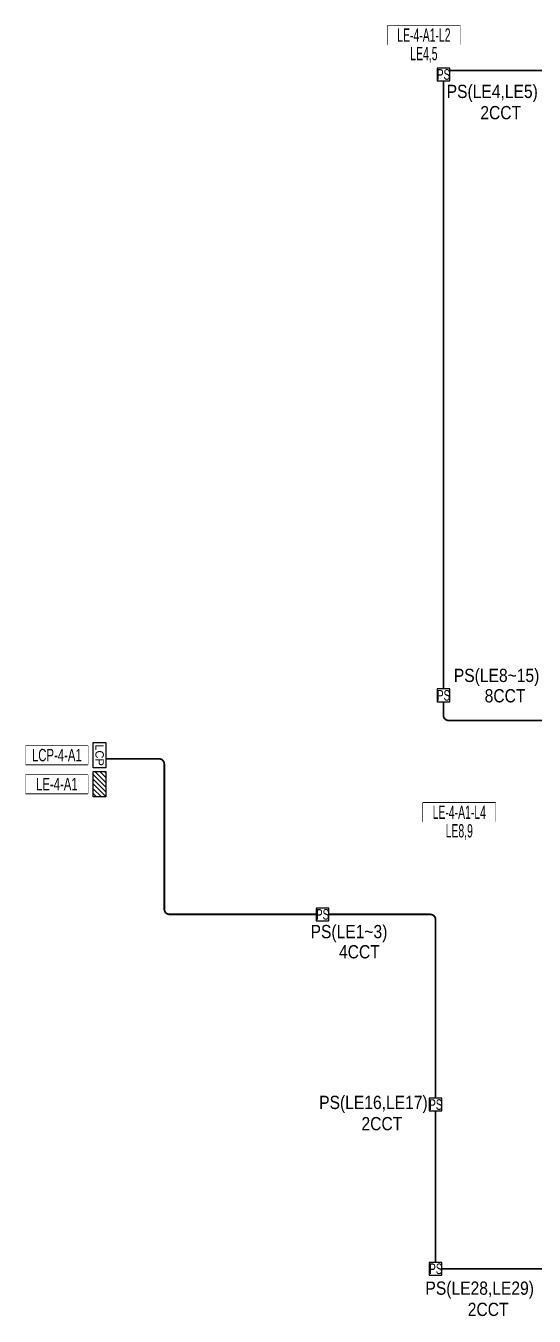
# Model space of a CAD drawing. Header units: millimetres. Extents: x 39625 to 501091, y -351975 to 836145.
# Drawn here: x 90549 to 104919, y 466165 to 502662 of the extents above; entities that cross this region are included whole.
import ezdxf
from ezdxf.enums import TextEntityAlignment as Align

# ---------------------------------------------------------------- set-up
doc = ezdxf.new("R2010")
doc.units = ezdxf.units.MM
doc.header["$LTSCALE"] = 150
doc.set_wipeout_variables(frame=1)
doc.linetypes.add('HIDDEN', pattern=[9.525, 6.35, -3.175])
for name, color, linetype in [('------01 Distribution Panel', 3, 'Continuous'), ('------02 Etc Panel', 3, 'Continuous'), ('------04 Lighting Switch', 2, 'Continuous'), ('-----30 Text', 2, 'Continuous')]:
    doc.layers.add(name, color=color, linetype=linetype)
doc.styles.add('ELEC', font='Dotum.ttf')

# ---------------------------------------------------------------- blocks, each defined once
blk = doc.blocks.new('ps')
blk.add_lwpolyline([(-79296, 80452), (-79751, 80452), (-79751, 79997), (-79296, 79997)], close=True)
at = {"style": 'ELEC', "width": 0.7}
blk.add_text('PS', height=379.2, dxfattribs=at).set_placement((-79517, 80226), align=Align.MIDDLE_CENTER)
blk = doc.blocks.new('A02')
h = blk.add_hatch()
h.set_pattern_fill('ANSI31', color=256, scale=25, style=0)
h.set_pattern_definition([(45, (-2000, -19200), (-56.1266, 56.1266), [])])
h.paths.add_polyline_path([(-300, 300), (-300, 0), (300, 0), (300, 300)])
blk.add_lwpolyline([(300, 0), (-300, 0), (-300, 300), (300, 300)], close=True)
blk = doc.blocks.new('A07')
blk.add_lwpolyline([(-300, 0), (-300, 300), (300, 300), (300, 0)], close=True)
at = {"style": 'ELEC'}
blk.add_text('LCP', height=200, dxfattribs=at).set_placement((0, 150), align=Align.MIDDLE)

msp = doc.modelspace()

# ---------------------------------------------------------------- linework, layer by layer
at = {"layer": '------01 Distribution Panel', "color": 1}
for points in [[(100775, 502137), (102829, 502137), (102829, 502662), (100775, 502662)], [(101775, 480157), (103829, 480157), (103829, 480682), (101775, 480682)]]:
    msp.add_lwpolyline(points, close=True, dxfattribs=at)
at = {"layer": '------01 Distribution Panel', "color": 1, "elevation": 0}
for points in [[(90549, 481773), (92304, 481773), (92304, 482298), (90549, 482298)], [(90549, 480953), (92304, 480953), (92304, 481478), (90549, 481478)]]:
    msp.add_lwpolyline(points, close=True, dxfattribs=at)
at = {"color": 30, "linetype": 'HIDDEN', "lineweight": -3, "ltscale": 0.2, "const_width": 50}
for points in [[(102353, 483905), (102354, 501105)], [(102533, 501400), (167194, 501400)], [(102133, 471970), (102133, 467685)], [(102313, 467505), (115904, 467505)]]:
    msp.add_lwpolyline(points, dxfattribs=at)
for points in [[(133973, 484325), (133973, 483164, -0.414214), (133823, 483014), (102503, 483014, -0.414214), (102353, 483164), (102353, 483545)], [(92814, 481930), (94313, 481930, -0.414214), (94463, 481780), (94463, 477680, 0.414204), (94613, 477530), (98754, 477530)], [(102133, 472330), (102133, 477380, 0.414214), (101983, 477530), (99113, 477530)]]:
    msp.add_lwpolyline(points, format="xyb", dxfattribs=at)

# ---------------------------------------------------------------- block references
at = {"layer": '------01 Distribution Panel', "xscale": 1.2, "yscale": 1.2, "zscale": 1.2, "rotation": 270}
msp.add_blockref('A02', (92454, 481215), dxfattribs=at)
at = {"layer": '------02 Etc Panel', "xscale": 1.2, "yscale": 1.2, "zscale": 1.2, "rotation": 270}
msp.add_blockref('A07', (92454, 482035), dxfattribs=at)
at = {"layer": '------04 Lighting Switch', "xscale": 0.790589613177827, "yscale": 0.790589613177827, "zscale": 0.790589613177827}
for p in [(165224, 437860), (165224, 420300), (161804, 414105), (165004, 408725), (165004, 404080)]:
    msp.add_blockref('ps', p, dxfattribs=at)

# ---------------------------------------------------------------- texts
at = {"layer": '-----30 Text', "style": 'ELEC', "width": 0.9}
for s, p in [('PS(LE4,LE5)', (103734, 500760)), ('2CCT', (103974, 500206)), ('PS(LE8~15)', (103856, 484243)), ('8CCT', (104096, 483713)), ('PS(LE1~3)', (99684, 476997)), ('4CCT', (99978, 476472)), ('PS(LE16,LE17)', (100375, 472165)), ('2CCT', (100614, 471611)), ('PS(LE28,LE29)', (103379, 466912)), ('2CCT', (103618, 466358))]:
    msp.add_text(s, height=375, dxfattribs=at).set_placement(p, align=Align.MIDDLE)

# ---------------------------------------------------------------- next in the draw order: wipeouts: each hides what was drawn before it
at = {"color": 1}
for points in [[(100775, 502137), (102829, 502137), (102829, 502662), (100775, 502662)], [(90549, 481773), (92304, 481773), (92304, 482298), (90549, 482298)], [(90549, 480953), (92304, 480953), (92304, 481478), (90549, 481478)], [(101775, 480157), (103829, 480157), (103829, 480682), (101775, 480682)]]:
    msp.add_wipeout(points, dxfattribs=at)

# ---------------------------------------------------------------- next in the draw order: texts
at = {"layer": '------01 Distribution Panel', "style": 'ELEC', "width": 0.7}
for s, p in [('LCP-4-A1', (91426, 482035)), ('LE-4-A1', (91426, 481215))]:
    msp.add_text(s, height=350, dxfattribs=at).set_placement(p, align=Align.MIDDLE_CENTER)

# ---------------------------------------------------------------- next in the draw order: wipeouts: each hides what was drawn before it
at = {"color": 1}
for points in [[(100775, 501612), (102829, 501612), (102829, 502137), (100775, 502137)], [(101775, 479632), (103829, 479632), (103829, 480157), (101775, 480157)]]:
    msp.add_wipeout(points, dxfattribs=at)

# ---------------------------------------------------------------- next in the draw order: texts
at = {"style": 'ELEC', "width": 0.6}
for s, p in [('LE-4-A1-L2', (101802, 502399)), ('LE4,5', (101802, 501874)), ('LE-4-A1-L4', (102802, 480419)), ('LE8,9', (102802, 479894))]:
    msp.add_text(s, height=375, dxfattribs=at).set_placement(p, align=Align.MIDDLE_CENTER)

doc.saveas('drawing.dxf')
